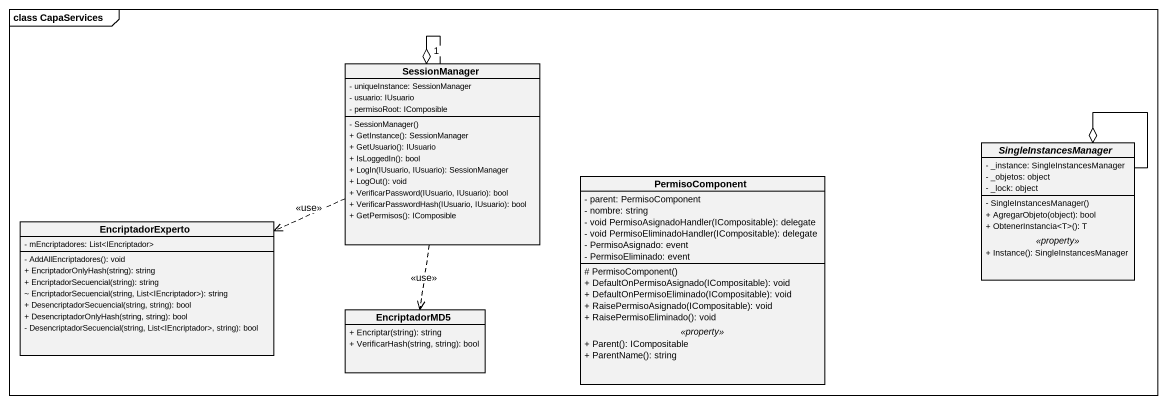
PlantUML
@startuml
mainframe class CapaServices
hide circle
hide empty members
skinparam classAttributeIconSize 0
class SessionManager {
  - uniqueInstance: SessionManager
  - usuario: IUsuario
  - permisoRoot: IComposible
  - SessionManager()
  + GetInstance(): SessionManager
  + GetUsuario(): IUsuario
  + IsLoggedIn(): bool
  + LogIn(IUsuario, IUsuario): SessionManager
  + LogOut(): void
  + VerificarPassword(IUsuario, IUsuario): bool
  + VerificarPasswordHash(IUsuario, IUsuario): bool
  + GetPermisos(): IComposible
}
abstract class SingleInstancesManager {
  - _instance: SingleInstancesManager
  - _objetos: object
  - _lock: object
  --
  - SingleInstancesManager()
  + AgregarObjeto(object): bool
  + ObtenerInstancia<T>(): T
  .. <<property>> ..
  + Instance(): SingleInstancesManager
}
class PermisoComponent {
  - parent: PermisoComponent
  - nombre: string
  {field} - void PermisoAsignadoHandler(ICompositable): delegate
  {field} - void PermisoEliminadoHandler(ICompositable): delegate
  - PermisoAsignado: event
  - PermisoEliminado: event
  --
  # PermisoComponent()
  + DefaultOnPermisoAsignado(ICompositable): void
  + DefaultOnPermisoEliminado(ICompositable): void
  + RaisePermisoAsignado(ICompositable): void
  + RaisePermisoEliminado(): void
  .. <<property>> ..
  + Parent(): ICompositable
  + ParentName(): string
}
class EncriptadorExperto {
  - mEncriptadores: List<IEncriptador>
  - AddAllEncriptadores(): void
  + EncriptadorOnlyHash(string): string
  + EncriptadorSecuencial(string): string
  ~ EncriptadorSecuencial(string, List<IEncriptador>): string
  + DesencriptadorSecuencial(string, string): bool
  + DesencriptadorOnlyHash(string, string): bool
  - DesencriptadorSecuencial(string, List<IEncriptador>, string): bool
}
class EncriptadorMD5 {
  + Encriptar(string): string
  + VerificarHash(string, string): bool
}
SessionManager --o "1" SessionManager
SessionManager .left.> EncriptadorExperto : <<use>>
SessionManager ..> EncriptadorMD5 : <<use>>
SingleInstancesManager --o SingleInstancesManager
@enduml
